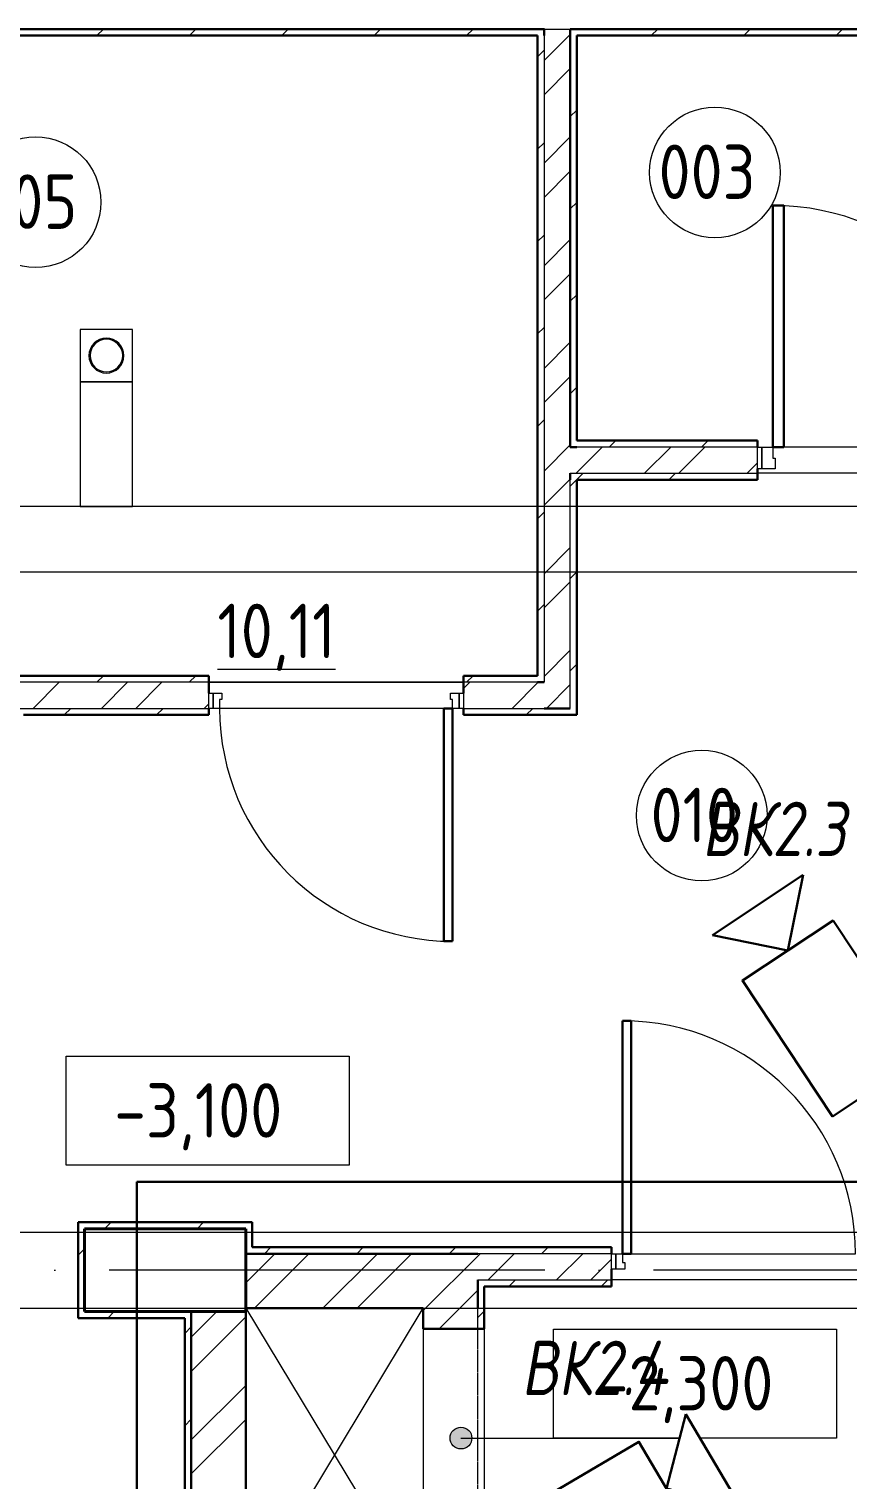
# Model space of a CAD drawing. Header units: millimetres. Extents: x -495897 to 1376592, y -28539 to 470976.
# Drawn here: x -185009 to -181248, y 379701 to 386361 of the extents above; entities that cross this region are included whole.
import ezdxf
from ezdxf.enums import TextEntityAlignment as Align

# ---------------------------------------------------------------- set-up
doc = ezdxf.new("R2010")
doc.units = ezdxf.units.MM
doc.set_wipeout_variables(frame=1)
for name, pattern in [('ADSK_Линия сетки', [25, 20, -2.5, 0, -2.5]), ('ADSK_Сверху', [450, 300, -150]), ('Сверху', [3.96875, 2.38125, -1.5875])]:
    doc.linetypes.add(name, pattern=pattern)
for name, color, linetype, lineweight in [('RC-Видеонаблюдение', 5, 'Continuous', 30), ('RC-Линии_связи-Адресные', 5, 'Continuous', 30), ('Аннотация', 7, 'Continuous', 18), ('Двери', 252, 'Continuous', 9), ('Линии', 7, 'Continuous', 9), ('Марки помещений', 252, 'Continuous', 20), ('Несущие колонны', 252, 'Continuous', 18), ('Оси', 252, 'Continuous', 9), ('Отметки', 7, 'Continuous', 9), ('Перекрытие', 252, 'Continuous', 18), ('Сантехника', 252, 'Continuous', 9), ('Стены наружные', 7, 'Continuous', 18), ('Стены штриховка', 7, 'Continuous', 9)]:
    doc.layers.add(name, color=color, linetype=linetype, lineweight=lineweight)
doc.layers.add('RC-Позиционные_обозначения', color=7, linetype='Continuous')
doc.layers.add('Узлы', color=7, linetype='Continuous')
doc.styles.add('GOST Common_2', font='', dxfattribs={"width": 0.9, "height": 250})
doc.styles.add('RubezhCAD', font='', dxfattribs={"oblique": 10})
doc.styles.get("Standard").update_dxf_attribs({"font": ''})
doc.styles.get('GOST Common_2').set_extended_font_data('GOST type B')
doc.styles.get('RubezhCAD').set_extended_font_data('GOST type A')
doc.styles.get('Standard').set_extended_font_data('GOST type B')

# ---------------------------------------------------------------- blocks, each defined once
blk = doc.blocks.new('RC-UGO-CAM-01')
blk.add_attdef('PSTN', text='', height=2.5).set_placement((4.626, 3.284), align=Align.BOTTOM_LEFT)
at = {"color": 1}
blk.add_wipeout([(3.743, 0), (6.243, 2.499), (6.243, -2.499)], dxfattribs=at)
blk.add_line((6.243, 2.499), (6.243, -2.499), dxfattribs=at)
blk.add_wipeout([(-3.743, -2.499), (-3.741, 2.497), (3.743, 2.499), (3.743, -2.499)], dxfattribs=at)
for q in [(6.243, 2.499), (6.243, -2.499)]:
    blk.add_line((3.743, 0), q, dxfattribs=at)
blk.add_lwpolyline([(3.743, -2.499), (3.743, 2.499), (-3.743, 2.499), (-3.743, -2.499), (3.743, -2.499)], close=True, dxfattribs=at)
blk = doc.blocks.new('подвал')
at = {"layer": 'Отметки', "true_color": 0x636466}
h = blk.add_hatch(color=251, dxfattribs=at)
edge = h.paths.add_edge_path()
edge.add_arc((-182268.7, 19490.5), 50, 0, 360)
at = {"layer": 'Аннотация', "color": 251, "lineweight": 20, "true_color": 0x636466}
for p, q in [((-184081.5, 20743.8), (-184081.5, 21243.8)), ((-184081.5, 21243.8), (-182781.5, 21243.8)), ((-182781.5, 21243.8), (-182781.5, 20743.8)), ((-182781.5, 20743.8), (-184081.5, 20743.8)), ((-181844.3, 19490.5), (-181844.3, 19990.5)), ((-181844.3, 19990.5), (-180544.3, 19990.5)), ((-180544.3, 19990.5), (-180544.3, 19490.5)), ((-180544.3, 19490.5), (-181844.3, 19490.5))]:
    blk.add_line(p, q, dxfattribs=at)
at = {"layer": 'Двери', "color": 251, "lineweight": 30, "true_color": 0x636466}
for p, q in [((-180836.6, 25151.5), (-180786.6, 25151.5)), ((-180836.6, 24041.5), (-180836.6, 25151.5)), ((-180786.6, 25151.5), (-180786.6, 24041.5)), ((-180786.6, 24041.5), (-180836.6, 24041.5)), ((-182347, 21771.9), (-182347, 22841.9)), ((-182347, 22841.9), (-182307, 22841.9)), ((-182307, 22841.9), (-182307, 21771.9)), ((-182307, 21771.9), (-182347, 21771.9)), ((-181527, 21406.9), (-181487, 21406.9)), ((-181527, 20336.9), (-181527, 21406.9)), ((-181487, 21406.9), (-181487, 20336.9)), ((-181487, 20336.9), (-181527, 20336.9))]:
    blk.add_line(p, q, dxfattribs=at)
at = {"layer": 'Двери', "color": 251, "true_color": 0x636466}
for p, q in [((-180906.6, 24041.5), (-180886.6, 24041.5)), ((-180906.6, 23941.5), (-180906.6, 24041.5)), ((-180886.6, 24041.5), (-180836.6, 24041.5)), ((-180886.6, 23941.5), (-180886.6, 24041.5)), ((-180886.6, 24041.5), (-180886.6, 23941.5)), ((-180836.6, 24041.5), (-180836.6, 23991.5)), ((-180836.6, 23991.5), (-180826.6, 23991.5)), ((-180826.6, 23991.5), (-180826.6, 23941.5)), ((-180886.6, 23941.5), (-180906.6, 23941.5)), ((-180826.6, 23941.5), (-180886.6, 23941.5)), ((-183427, 22911.9), (-183407, 22911.9)), ((-183427, 22841.9), (-183427, 22911.9)), ((-183407, 22841.9), (-183407, 22911.9)), ((-183407, 22911.9), (-183367, 22911.9)), ((-183407, 22911.9), (-183407, 22841.9)), ((-183367, 22911.9), (-183367, 22881.9)), ((-182317, 22911.9), (-182277, 22911.9)), ((-182317, 22881.9), (-182317, 22911.9)), ((-182277, 22911.9), (-182277, 22841.9)), ((-182277, 22841.9), (-182277, 22911.9)), ((-182277, 22911.9), (-182257, 22911.9)), ((-182257, 22911.9), (-182257, 22841.9)), ((-183407, 22841.9), (-183427, 22841.9)), ((-183377, 22841.9), (-183407, 22841.9)), ((-183377, 22881.9), (-183377, 22841.9)), ((-183367, 22881.9), (-183377, 22881.9)), ((-182307, 22881.9), (-182317, 22881.9)), ((-182307, 22841.9), (-182307, 22881.9)), ((-182277, 22841.9), (-182307, 22841.9)), ((-182257, 22841.9), (-182277, 22841.9)), ((-181577, 20336.9), (-181557, 20336.9)), ((-181577, 20266.9), (-181577, 20336.9)), ((-181557, 20336.9), (-181527, 20336.9)), ((-181557, 20266.9), (-181557, 20336.9)), ((-181557, 20336.9), (-181557, 20266.9)), ((-181527, 20336.9), (-181527, 20296.9)), ((-181557, 20266.9), (-181577, 20266.9)), ((-181517, 20266.9), (-181557, 20266.9)), ((-181527, 20296.9), (-181517, 20296.9)), ((-181517, 20296.9), (-181517, 20266.9))]:
    blk.add_line(p, q, dxfattribs=at)
for centre, radius, start, end in [((-180836.6, 24041.5), 1110, 0, 90), ((-182307, 22841.9), 1070, 180, 270), ((-181527, 20336.9), 1070, 0, 90)]:
    blk.add_arc(centre, radius, start, end, dxfattribs=at)
at = {"layer": 'Линии', "color": 251, "linetype": 'ADSK_Сверху', "ltscale": 100, "true_color": 0x636466}
for p, q in [((-183777, 24341.9), (-184017, 24341.9)), ((-184017, 24341.9), (-184017, 23768.9)), ((-183777, 23768.9), (-183777, 24341.9)), ((-178221.8, 23768.9), (-188367, 23768.9)), ((-184017, 23768.9), (-183777, 23768.9)), ((-188367, 23468.9), (-178221.8, 23468.9)), ((-200827, 20436.9), (-180362, 20436.9)), ((-200827, 20086.9), (-180362, 20086.9))]:
    blk.add_line(p, q, dxfattribs=at)
at = {"layer": 'Линии', "color": 251, "lineweight": 18, "ltscale": 100, "true_color": 0x636466}
for p, q in [((-183257, 20086.9), (-182442, 18736.9)), ((-183257, 18736.9), (-182442, 20086.9)), ((-182442, 20086.9), (-182442, 18736.9))]:
    blk.add_line(p, q, dxfattribs=at)
at = {"layer": 'Марки помещений', "color": 251, "true_color": 0x636466}
for centre in [(-181102.8, 25303.2), (-184222.1, 25166.4), (-181163.3, 22349.5)]:
    blk.add_circle(centre, 300, dxfattribs=at)
at = {"layer": 'Несущие колонны', "color": 251, "lineweight": 40, "true_color": 0x636466}
for p, q in [((-183997, 20451.9), (-183257, 20451.9)), ((-183997, 20071.9), (-183997, 20451.9)), ((-183257, 20451.9), (-183997, 20451.9)), ((-183997, 20451.9), (-183997, 20071.9)), ((-183257, 20451.9), (-183257, 20071.9)), ((-183257, 20336.9), (-183257, 20451.9)), ((-183257, 20071.9), (-183997, 20071.9)), ((-183997, 20071.9), (-183507, 20071.9)), ((-183257, 20071.9), (-183257, 20086.9))]:
    blk.add_line(p, q, dxfattribs=at)
at = {"layer": 'Несущие колонны', "color": 251, "true_color": 0x636466}
for p, q in [((-183257, 20086.9), (-183257, 20336.9)), ((-183507, 20071.9), (-183257, 20071.9))]:
    blk.add_line(p, q, dxfattribs=at)
at = {"layer": 'Оси', "color": 251, "linetype": 'ADSK_Линия сетки', "ltscale": 100, "true_color": 0x636466}
for p, q in [((-174384.1, 25961.9), (-244527.8, 25961.9)), ((-174384.1, 20261.9), (-244527.8, 20261.9))]:
    blk.add_line(p, q, dxfattribs=at)
at = {"layer": 'Отметки', "color": 251, "lineweight": 20, "true_color": 0x636466}
blk.add_line((-182268.7, 19490.5), (-181194.3, 19490.5), dxfattribs=at)
at = {"layer": 'Отметки', "color": 251, "true_color": 0x636466}
blk.add_circle((-182268.7, 19490.5), 50, dxfattribs=at)
at = {"layer": 'Перекрытие', "color": 251, "true_color": 0x636466}
for p, q in [((-179726.6, 24041.5), (-180786.6, 24041.5)), ((-182257, 22961.9), (-183427, 22961.9))]:
    blk.add_line(p, q, dxfattribs=at)
at = {"layer": 'Сантехника', "color": 251, "true_color": 0x636466}
for p, q in [((-183777, 24581.9), (-184017, 24581.9)), ((-184017, 24581.9), (-184017, 24341.9)), ((-183777, 24341.9), (-183777, 24581.9)), ((-184017, 24341.9), (-183777, 24341.9))]:
    blk.add_line(p, q, dxfattribs=at)
for radius, start, end in [(80, 90, 270), (75, 90, 270), (75, 109.97124, 115.02876), (80, 270, 90), (75, 270, 90), (75, 64.97124, 70.02876), (75, 156.03393, 160.02876), (75, 19.97124, 23.96607), (75, 199.97124, 205.02876), (75, 244.97124, 250.02876), (75, 289.97124, 295.02876), (75, 334.97124, 340.02876)]:
    blk.add_arc((-183897, 24461.9), radius, start, end, dxfattribs=at)
at = {"layer": 'Стены наружные', "color": 251, "lineweight": 30, "true_color": 0x636466}
for p, q in [((-181887, 25961.9), (-185377, 25961.9)), ((-185227, 25931.9), (-181917, 25931.9)), ((-181917, 25931.9), (-181917, 22991.9)), ((-181887, 25961.9), (-181887, 25931.9)), ((-181767, 24041.5), (-181767, 25961.9)), ((-177467, 25961.9), (-181767, 25961.9)), ((-181737, 25931.9), (-179366.6, 25931.9)), ((-181737, 24071.5), (-181737, 25931.9)), ((-181737, 24041.5), (-181767, 24041.5)), ((-180906.6, 24071.5), (-181737, 24071.5)), ((-180906.6, 24041.5), (-180906.6, 24071.5)), ((-181767, 23891.5), (-181767, 23921.5)), ((-180906.6, 23891.5), (-180906.6, 23941.5)), ((-181737, 23891.5), (-180906.6, 23891.5)), ((-181737, 22811.9), (-181737, 23891.5)), ((-183427, 22991.9), (-185227, 22991.9)), ((-183427, 22911.9), (-183427, 22991.9)), ((-182257, 22991.9), (-182257, 22911.9)), ((-181917, 22991.9), (-182257, 22991.9)), ((-181887, 22961.9), (-181917, 22961.9)), ((-183427, 22811.9), (-183427, 22841.9)), ((-182257, 22841.9), (-182257, 22811.9)), ((-181887, 22841.9), (-181767, 22841.9)), ((-184277, 22811.9), (-183427, 22811.9)), ((-182257, 22811.9), (-181737, 22811.9)), ((-183227, 20481.9), (-184027, 20481.9)), ((-184027, 20481.9), (-184027, 20041.9)), ((-183997, 20451.9), (-183257, 20451.9)), ((-183997, 20071.9), (-183997, 20451.9)), ((-183257, 20451.9), (-183257, 20336.9)), ((-183227, 20366.9), (-183227, 20481.9)), ((-182192, 20336.9), (-183257, 20336.9)), ((-181577, 20366.9), (-183227, 20366.9)), ((-181577, 20336.9), (-181577, 20366.9)), ((-181577, 20186.9), (-181577, 20266.9)), ((-182192, 20086.9), (-182192, 20216.9)), ((-182162, 20186.9), (-181577, 20186.9)), ((-182162, 19991.9), (-182162, 20186.9)), ((-183507, 20071.9), (-183997, 20071.9)), ((-183507, 20071.9), (-183507, 18486.9)), ((-183257, 20086.9), (-182442, 20086.9)), ((-183257, 18736.9), (-183257, 20071.9)), ((-182442, 20086.9), (-182442, 19991.9)), ((-184027, 20041.9), (-183537, 20041.9)), ((-183537, 20041.9), (-183537, 18106.9)), ((-182192, 19991.9), (-182162, 19991.9))]:
    blk.add_line(p, q, dxfattribs=at)
at = {"layer": 'Стены наружные', "color": 251, "linetype": 'Continuous', "lineweight": 9, "true_color": 0x636466}
for p, q in [((-183940.4, 25931.9), (-183910.4, 25961.9)), ((-183516.1, 25931.9), (-183486.1, 25961.9)), ((-183091.9, 25931.9), (-183061.9, 25961.9)), ((-182667.6, 25931.9), (-182637.6, 25961.9)), ((-182243.3, 25931.9), (-182213.3, 25961.9)), ((-181887, 25817.4), (-181767, 25937.4)), ((-181394.8, 25931.9), (-181364.8, 25961.9)), ((-180970.6, 25931.9), (-180940.6, 25961.9)), ((-180546.3, 25931.9), (-180516.3, 25961.9)), ((-181917, 25834), (-181887, 25864)), ((-181887, 25660.2), (-181767, 25780.2)), ((-181767, 25559.8), (-181737, 25589.8)), ((-181917, 25409.8), (-181887, 25439.8)), ((-181887, 25345.9), (-181767, 25465.9)), ((-181887, 25188.7), (-181767, 25308.7)), ((-181767, 25135.5), (-181737, 25165.5)), ((-181917, 24985.5), (-181887, 25015.5)), ((-181887, 24874.4), (-181767, 24994.4)), ((-181887, 24717.3), (-181767, 24837.3)), ((-181767, 24711.2), (-181737, 24741.2)), ((-181917, 24561.2), (-181887, 24591.2)), ((-181887, 24403), (-181767, 24523)), ((-181887, 24245.8), (-181767, 24365.8)), ((-181767, 24287), (-181737, 24317)), ((-181917, 24137), (-181887, 24167)), ((-181887, 23931.5), (-181767, 24051.5)), ((-181739.8, 23921.5), (-181619.8, 24041.5)), ((-181588.2, 24041.5), (-181558.2, 24071.5)), ((-181425.5, 23921.5), (-181305.5, 24041.5)), ((-181268.3, 23921.5), (-181148.3, 24041.5)), ((-181163.9, 24041.5), (-181133.9, 24071.5)), ((-181738.2, 23891.5), (-181708.2, 23921.5)), ((-181313.9, 23891.5), (-181283.9, 23921.5)), ((-180954, 23921.5), (-180906.6, 23968.9)), ((-181887, 23774.4), (-181767, 23894.4)), ((-181767, 23862.7), (-181738.2, 23891.5)), ((-181917, 23712.7), (-181887, 23742.7)), ((-181887, 23460), (-181767, 23580)), ((-181767, 23438.5), (-181737, 23468.5)), ((-181887, 23302.9), (-181767, 23422.9)), ((-181917, 23288.5), (-181887, 23318.5)), ((-181887, 22988.6), (-181767, 23108.6)), ((-181767, 23014.2), (-181737, 23044.2)), ((-183940.6, 22961.9), (-183910.6, 22991.9)), ((-183516.3, 22961.9), (-183486.3, 22991.9)), ((-182243.5, 22961.9), (-182213.5, 22991.9)), ((-184233.8, 22841.9), (-184113.8, 22961.9)), ((-183919.5, 22841.9), (-183799.5, 22961.9)), ((-183762.3, 22841.9), (-183642.3, 22961.9)), ((-182257, 22932.9), (-182227.9, 22961.9)), ((-182033.6, 22841.9), (-181913.6, 22961.9)), ((-181876.5, 22841.9), (-181767, 22951.4)), ((-184090.6, 22811.9), (-184060.6, 22841.9)), ((-183666.3, 22811.9), (-183636.3, 22841.9)), ((-183448, 22841.9), (-183427, 22863)), ((-181969.2, 22811.9), (-181939.2, 22841.9)), ((-183905, 20451.9), (-183875, 20481.9)), ((-183480.7, 20451.9), (-183450.7, 20481.9)), ((-184027, 20329.9), (-183997, 20359.9)), ((-183257, 20204.2), (-183124.2, 20336.9)), ((-183217.1, 20086.9), (-182967.1, 20336.9)), ((-183171.4, 20336.9), (-183141.4, 20366.9)), ((-182902.8, 20086.9), (-182652.8, 20336.9)), ((-182747.2, 20336.9), (-182717.2, 20366.9)), ((-182745.6, 20086.9), (-182495.6, 20336.9)), ((-182431.3, 20086.9), (-182192, 20326.3)), ((-182322.9, 20336.9), (-182292.9, 20366.9)), ((-182192, 20326.3), (-182181.3, 20336.9)), ((-182144.2, 20216.9), (-182024.2, 20336.9)), ((-181898.6, 20336.9), (-181868.6, 20366.9)), ((-181829.9, 20216.9), (-181709.9, 20336.9)), ((-181672.7, 20216.9), (-181577, 20312.7)), ((-182048.6, 20186.9), (-182018.6, 20216.9)), ((-181624.4, 20186.9), (-181594.4, 20216.9)), ((-182274.2, 20086.9), (-182192, 20169.1)), ((-183890.7, 20041.9), (-183860.7, 20071.9)), ((-183507, 19954.2), (-183389.2, 20071.9)), ((-183507, 19797), (-183257, 20047)), ((-182442, 20076.3), (-182431.3, 20086.9)), ((-182369.2, 19991.9), (-182274.2, 20086.9)), ((-182192, 20043.6), (-182162, 20073.6)), ((-183537, 19971.4), (-183507, 20001.4)), ((-183507, 19482.7), (-183257, 19732.7)), ((-183537, 19547.1), (-183507, 19577.1)), ((-183507, 19325.6), (-183257, 19575.6))]:
    blk.add_line(p, q, dxfattribs=at)
at = {"layer": 'Стены наружные', "color": 251, "true_color": 0x636466}
for p, q in [((-181887, 25961.9), (-181767, 25961.9)), ((-179656.6, 23921.5), (-180906.6, 23921.5)), ((-183427, 22961.9), (-182257, 22961.9)), ((-182347, 22841.9), (-183377, 22841.9)), ((-183257, 20336.9), (-183257, 20086.9)), ((-181487, 20336.9), (-180457, 20336.9)), ((-180407, 20216.9), (-181577, 20216.9)), ((-183257, 20071.9), (-183507, 20071.9)), ((-182162, 19991.9), (-182162, 18851.9))]:
    blk.add_line(p, q, dxfattribs=at)
at = {"layer": 'Стены штриховка', "color": 251, "true_color": 0x636466}
for p, q in [((-181887, 25931.9), (-181887, 22961.9)), ((-180906.6, 24041.5), (-181737, 24041.5)), ((-181767, 23921.5), (-180906.6, 23921.5)), ((-181767, 22841.9), (-181767, 23891.5)), ((-183427, 22961.9), (-185257, 22961.9)), ((-181917, 22961.9), (-182257, 22961.9)), ((-184307, 22841.9), (-183427, 22841.9)), ((-182257, 22841.9), (-181887, 22841.9)), ((-181577, 20336.9), (-182192, 20336.9)), ((-182192, 20216.9), (-181577, 20216.9)), ((-182192, 19991.9), (-182192, 20086.9))]:
    blk.add_line(p, q, dxfattribs=at)
at = {"layer": 'Узлы', "color": 251, "lineweight": 30, "true_color": 0x636466}
blk.add_line((-182192, 19991.9), (-182442, 19991.9), dxfattribs=at)
at = {"layer": 'Узлы', "color": 251, "linetype": 'Сверху', "lineweight": 9, "true_color": 0x636466}
for p, q in [((-182442, 19991.9), (-182442, 18851.9)), ((-182192, 18851.9), (-182192, 19991.9))]:
    blk.add_line(p, q, dxfattribs=at)
at = {"layer": 'Марки помещений', "color": 251, "true_color": 0x636466, "style": 'GOST Common_2', "width": 0.9}
for s, p in [('003', (-181361.5, 25181)), ('005', (-184480.8, 25044.1)), ('%%U10,11', (-183387.4, 23072.4)), ('010', (-181398.2, 22227.2))]:
    blk.add_text(s, height=250, dxfattribs=at).set_placement(p)
at = {"layer": 'Отметки', "color": 251, "true_color": 0x636466, "style": 'GOST Common_2', "width": 0.9}
for s, p in [('-3,100', (-183861.3, 20870.5)), ('-2,300', (-181645.4, 19617.2))]:
    blk.add_text(s, height=250, dxfattribs=at).set_placement(p)

msp = doc.modelspace()

# ---------------------------------------------------------------- linework, layer by layer
at = {"layer": 'RC-Линии_связи-Адресные'}
for p, q in [((-184514.043, 378933.729), (-184514.043, 381066.309)), ((-184514.043, 381066.309), (-181111.136, 381066.309))]:
    msp.add_line(p, q, dxfattribs=at)

# ---------------------------------------------------------------- block references
msp.add_blockref('подвал', (-756.474, 360398.765))

# ---------------------------------------------------------------- next in the draw order: block references
at = {"layer": 'RC-Видеонаблюдение'}
ref = msp.add_blockref('RC-UGO-CAM-01', (-181317.748, 381816.964), dxfattribs=dict(at, xscale=100, yscale=100, zscale=100, rotation=123.5028661248921))
ref.add_attrib('PSTN', 'ВК2.3', (-181919.076, 382561.822), dxfattribs={"layer": 'RC-Позиционные_обозначения', "height": 250, "style": 'RubezhCAD', "oblique": 10})
ref = msp.add_blockref('RC-UGO-CAM-01', (-182403.959, 379467.4), dxfattribs=dict(at, xscale=100, yscale=100, zscale=100, rotation=30.46036318215713))
ref.add_attrib('PSTN', 'ВК2.4', (-182748.246, 380086.439), dxfattribs={"layer": 'RC-Позиционные_обозначения', "height": 250, "style": 'RubezhCAD', "oblique": 10})

doc.saveas('drawing.dxf')
